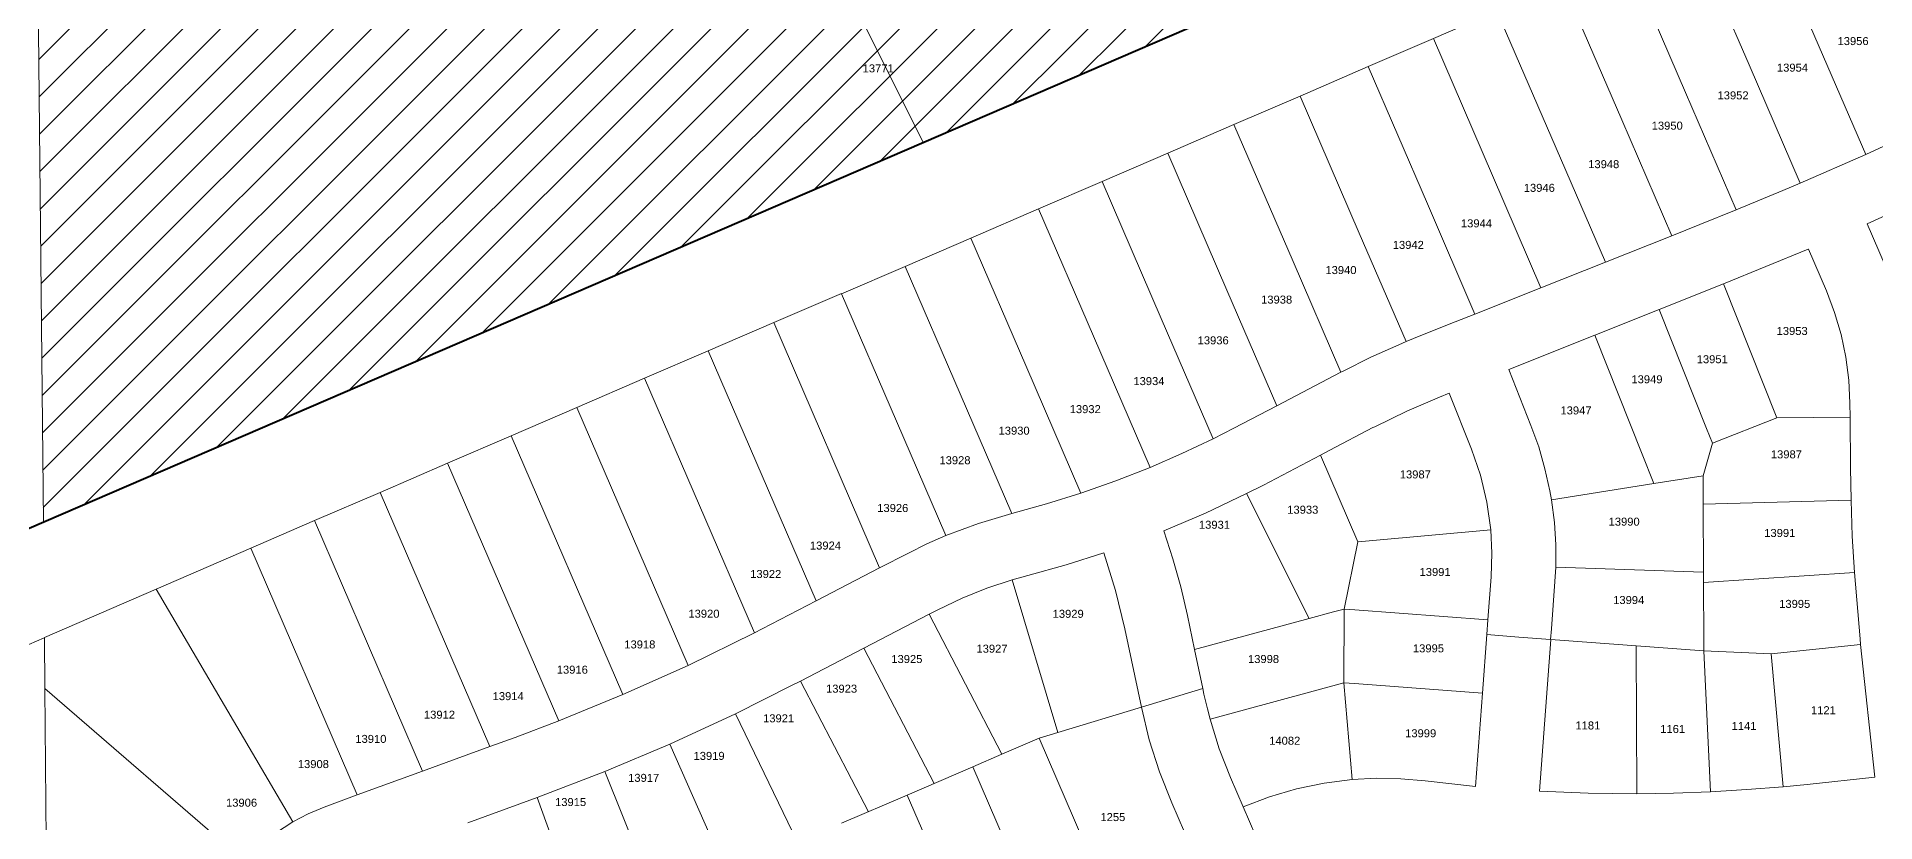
# Model space of a CAD drawing. Header units: feet. Extents: x 865220 to 2866543, y -2240498 to 973965.
# Drawn here: x 2859631 to 2861354, y 966368 to 967105 of the extents above; entities that cross this region are included whole.
import ezdxf
from ezdxf.enums import TextEntityAlignment as Align

# ---------------------------------------------------------------- set-up
doc = ezdxf.new("R2010")
doc.units = ezdxf.units.FT
doc.header["$LTSCALE"] = 0.015
doc.header["$MEASUREMENT"] = 0
for name, color, linetype in [('Dakota County Addresses', 7, 'Continuous'), ('Dakota County Parcels', 7, 'Continuous'), ('NOTES', 7, 'Continuous')]:
    doc.layers.add(name, color=color, linetype=linetype)
doc.layers.add('WORK BOUNDARY', color=110, linetype='Continuous', lineweight=40)
doc.styles.add('Dimensions 100', font='arial.ttf')

# ---------------------------------------------------------------- blocks, each defined once
blk = doc.blocks.new('ACMAP_ANN_TEMPLATE_Dakota County Addresses')
at = {"layer": 'Dakota County Addresses', "style": 'Dimensions 100'}
blk.add_attdef('DakotaCountyAddress', text='', height=50, dxfattribs=at).set_placement((0, 0), align=Align.CENTER)

msp = doc.modelspace()

# ---------------------------------------------------------------- hatches: boundary and pattern name
at = {"layer": 'NOTES', "lineweight": 5, "ltscale": 100}
h = msp.add_hatch(dxfattribs=at)
h.set_pattern_fill('ANSI31', color=1, scale=200)
h.set_pattern_definition([(45, (-51622.26, -8360.607), (-17.67766953, 17.67766953), [])])
h.paths.add_polyline_path([(2862217.9, 967764.4), (2862217.9, 968583.5), (2862201.9, 968598.9), (2860945.5, 968575.9), (2860677, 968578.9), (2860461.7, 968585), (2860195.4, 968598.2), (2860000.2, 968611.5), (2859805.1, 968625.7), (2859657.5, 968635), (2859660.3, 968356.8), (2859660.6, 968226.8), (2859658, 968197.3), (2859646.9, 968139.2), (2859623.1, 968071.1), (2859637.2, 966650)])

# ---------------------------------------------------------------- linework, layer by layer
at = {"layer": 'Dakota County Parcels', "lineweight": 5, "ltscale": 100}
for p, q in [((2860461.8, 967005.8), (2860336.8, 967256.1)), ((2859631.6, 967214.8), (2859637.2, 966649.9)), ((2860956.9, 967219.4), (2860461.8, 967005.8)), ((2861180.5, 967207), (2861236, 967078.5)), ((2861120.8, 967181.3), (2861176.3, 967052.7)), ((2861061.1, 967155.5), (2861116.6, 967027)), ((2860999.6, 967129), (2860940, 967103.2)), ((2860999.6, 967129), (2861055.1, 967000.4)), ((2861293.5, 967114.2), (2861345.2, 966994.6)), ((2860940, 967103.2), (2860878.9, 967076.9)), ((2860940, 967103.2), (2860995.4, 966974.7)), ((2860878.9, 967076.9), (2860815.1, 967049.3)), ((2860878.9, 967076.9), (2860934.4, 966948.3)), ((2861236, 967078.5), (2861283.8, 966967.7)), ((2860815.1, 967049.3), (2860753.1, 967022.6)), ((2860815.1, 967049.3), (2860870.6, 966920.8)), ((2861176.3, 967052.7), (2861223.8, 966942.6)), ((2861116.6, 967027), (2861163.5, 966918.4)), ((2860753.1, 967022.6), (2860691, 966995.8)), ((2860753.1, 967022.6), (2860808.6, 966894.1)), ((2861345.2, 966994.6), (2861400.5, 967019.9)), ((2860691, 966995.8), (2860629.5, 966969.2)), ((2860691, 966995.8), (2860746.5, 966867.2)), ((2861055.1, 967000.4), (2861101.2, 966893.5)), ((2861283.8, 966967.7), (2861345.2, 966994.6)), ((2860995.4, 966974.7), (2861040.8, 966869.5)), ((2860629.5, 966969.2), (2860569.8, 966943.5)), ((2860629.5, 966969.2), (2860685, 966840.7)), ((2861223.8, 966942.6), (2861267.7, 966960.8)), ((2861267.7, 966960.8), (2861283.8, 966967.7)), ((2861346.6, 966929.5), (2861425.9, 966965.6)), ((2860569.8, 966943.5), (2860506.5, 966916.1)), ((2860569.8, 966943.5), (2860621.3, 966824.1)), ((2860934.4, 966948.3), (2860979, 966844.9)), ((2861189.8, 966928.8), (2861223.8, 966942.6)), ((2860870.6, 966920.8), (2860914.5, 966819.1)), ((2861189.8, 966928.8), (2861163.5, 966918.4)), ((2861346.6, 966929.5), (2861363.5, 966890.4)), ((2860506.5, 966916.1), (2860445, 966889.6)), ((2860506.5, 966916.1), (2860558, 966796.8)), ((2861163.5, 966918.4), (2861101.2, 966893.5)), ((2861291.5, 966905.8), (2861308.4, 966866.6)), ((2860445, 966889.6), (2860385.3, 966863.8)), ((2860445, 966889.6), (2860496.5, 966770.2)), ((2860808.6, 966894.1), (2860853.4, 966790.4)), ((2861101.2, 966893.5), (2861040.8, 966869.5)), ((2861040.8, 966869.5), (2860979, 966844.9)), ((2861212, 966873.1), (2861151.6, 966849.1)), ((2861212, 966873.1), (2861262, 966747.7)), ((2861212, 966873.1), (2861212, 966873.1)), ((2860321.7, 966837), (2860385.1, 966864.3)), ((2860385.3, 966863.8), (2860436.8, 966744.5)), ((2860746.5, 966867.2), (2860793.2, 966758.9)), ((2860260.2, 966810.5), (2860321.7, 966837)), ((2860321.7, 966837), (2860421, 966606.9)), ((2860685, 966840.7), (2860733.6, 966728)), ((2860960.5, 966837.5), (2860923.7, 966822.8)), ((2860979, 966844.9), (2860960.5, 966837.5)), ((2861151.6, 966849.1), (2861091.3, 966825)), ((2861151.6, 966849.1), (2861196.1, 966737.6)), ((2860621.3, 966824.1), (2860674.4, 966701.1)), ((2860914.5, 966819.1), (2860907.6, 966816.2)), ((2860921.4, 966821.9), (2860914.5, 966819.1)), ((2860923.7, 966822.8), (2860921.4, 966821.9)), ((2861091.3, 966825), (2861010.6, 966792.8)), ((2861091.3, 966825), (2861135.7, 966713.5)), ((2860200.5, 966784.7), (2860260.2, 966810.5)), ((2860260.2, 966810.5), (2860361.4, 966576)), ((2860137.2, 966757.4), (2860200.5, 966784.7)), ((2860200.5, 966784.7), (2860303.6, 966546)), ((2860558, 966796.8), (2860609.7, 966677)), ((2860853.4, 966790.4), (2860793.2, 966758.9)), ((2860855.6, 966791.5), (2860853.4, 966790.4)), ((2861031.4, 966740.5), (2861010.6, 966792.8)), ((2860496.5, 966770.2), (2860544.9, 966657.9)), ((2860945.9, 966767.1), (2860954.8, 966770.6)), ((2860975.7, 966718.3), (2860954.8, 966770.6)), ((2860075.7, 966730.8), (2860137.2, 966757.4)), ((2860137.2, 966757.4), (2860241.6, 966515.5)), ((2860793.2, 966758.9), (2860752.9, 966737.8)), ((2861201.6, 966723.7), (2861262, 966747.7)), ((2861262, 966747.7), (2861330.6, 966748.2)), ((2861330.5, 966761.4), (2861330.6, 966748.2)), ((2861330.6, 966748.2), (2861331, 966700.8)), ((2860016, 966705.1), (2860075.7, 966730.8)), ((2860075.7, 966730.8), (2860180.4, 966488.1)), ((2860436.8, 966744.5), (2860483.1, 966637.2)), ((2860733.6, 966728), (2860752.9, 966737.8)), ((2861196.1, 966737.6), (2861201.6, 966723.7)), ((2860843.1, 966717.3), (2860834.2, 966712.6)), ((2861135.7, 966713.5), (2861146.7, 966685.9)), ((2861192.9, 966693.3), (2861201.6, 966723.7)), ((2859952.7, 966677.7), (2860016, 966705.1)), ((2860016, 966705.1), (2860120.3, 966463.4)), ((2860834.2, 966712.6), (2860780.7, 966684.6)), ((2860869.3, 966631.4), (2860834.2, 966712.6)), ((2861331, 966700.8), (2861331.5, 966670.4)), ((2860764.9, 966676.5), (2860780.7, 966684.6)), ((2861050.7, 966670.6), (2861049.2, 966679.1)), ((2861146.7, 966685.9), (2861050.7, 966670.6)), ((2861192.9, 966693.3), (2861146.7, 966685.9)), ((2861193, 966666.8), (2861192.9, 966693.3)), ((2859891.2, 966651.2), (2859952.7, 966677.7)), ((2859952.7, 966677.7), (2860055.6, 966439.3)), ((2860823.6, 966559.4), (2860764.9, 966676.5)), ((2861193, 966666.8), (2861331.5, 966670.4)), ((2861193.2, 966602.9), (2861193, 966666.8)), ((2859831.5, 966625.4), (2859891.2, 966651.2)), ((2859891.2, 966651.2), (2859992.5, 966416.3)), ((2860856.5, 966568.3), (2860869.3, 966631.4)), ((2860869.3, 966631.4), (2860879.8, 966632.4)), ((2860879.8, 966632.4), (2860993.8, 966642.7)), ((2859742.8, 966587.1), (2859831.5, 966625.4)), ((2859831.5, 966625.4), (2859931.4, 966394)), ((2860447.9, 966620.8), (2860421, 966606.9)), ((2860421, 966606.9), (2860361.4, 966576)), ((2860559.9, 966599.8), (2860545.3, 966595.7)), ((2860588, 966452.6), (2860545.3, 966595.7)), ((2860991.2, 966558.3), (2860994.1, 966598.4)), ((2861050.7, 966549.8), (2861054, 966594)), ((2861054, 966594), (2861054.7, 966607.5)), ((2861193.2, 966602.9), (2861054.7, 966607.5)), ((2861193.2, 966593.2), (2861193.2, 966602.9)), ((2861193.2, 966593.2), (2861334.6, 966602.7)), ((2861193.4, 966539.3), (2861193.2, 966593.2)), ((2861334.6, 966602.7), (2861340, 966540.3)), ((2859638.1, 966541.7), (2859742.8, 966587.1)), ((2859742.8, 966587.1), (2859871, 966368.9)), ((2860361.4, 966576), (2860310.9, 966549.8)), ((2860467.5, 966563.4), (2860406.3, 966531.6)), ((2860467.5, 966563.4), (2860475.5, 966567.5)), ((2860467.5, 966563.4), (2860535.5, 966432.2)), ((2860716.2, 966530.5), (2860709.6, 966562.2)), ((2860823.6, 966559.4), (2860716.2, 966530.5)), ((2860846.5, 966565.6), (2860823.6, 966559.4)), ((2860856.5, 966568.3), (2860846.5, 966565.6)), ((2860856.1, 966499.2), (2860856.5, 966568.3)), ((2860856.5, 966568.3), (2860866.5, 966567.6)), ((2860866.5, 966567.6), (2860991.2, 966558.3)), ((2860990.1, 966544.3), (2860991.2, 966558.3)), ((2859638, 966541.4), (2859558.4, 966507)), ((2859638.1, 966541.7), (2859638.5, 966493.7)), ((2860241.6, 966515.5), (2860303.6, 966546)), ((2860303.6, 966546), (2860310.9, 966549.8)), ((2860666.3, 966476.3), (2860650.9, 966549.8)), ((2860986.1, 966489.5), (2860990.1, 966544.3)), ((2860990.1, 966544.3), (2861020, 966542.1)), ((2861020, 966542.1), (2861049.9, 966539.9)), ((2861049.9, 966539.9), (2861050.7, 966549.8)), ((2860406.3, 966531.6), (2860346.8, 966500.8)), ((2860406.3, 966531.6), (2860472, 966404.8)), ((2860723.9, 966493.8), (2860716.2, 966530.5)), ((2861039.5, 966397.6), (2861050, 966539.9)), ((2861049.9, 966539.9), (2861050, 966539.9)), ((2861050, 966539.9), (2861130.2, 966533.9)), ((2861130.2, 966533.9), (2861130.7, 966395.2)), ((2861130.2, 966533.9), (2861193.4, 966529.2)), ((2861193.4, 966529.2), (2861193.4, 966539.3)), ((2861193.4, 966529.2), (2861256.6, 966526.3)), ((2861193.4, 966529.2), (2861199.7, 966397)), ((2861256.7, 966526.3), (2861256.6, 966526.3)), ((2861340.5, 966535.1), (2861256.7, 966526.3)), ((2861256.7, 966526.3), (2861268, 966401.7)), ((2861340, 966540.3), (2861340.5, 966535.1)), ((2861340.5, 966535.1), (2861353.7, 966410.6)), ((2860180.4, 966488.1), (2860241.6, 966515.5)), ((2859638.5, 966493.7), (2859639.9, 966351.3)), ((2859638.5, 966493.7), (2859826.3, 966331.5)), ((2860285.9, 966470.2), (2860338.5, 966496.5)), ((2860346.8, 966500.8), (2860338.5, 966496.5)), ((2860346.8, 966500.8), (2860410.4, 966378.2)), ((2860695.1, 966485), (2860723.9, 966493.8)), ((2860723.9, 966493.8), (2860725, 966488.6)), ((2860730.7, 966465), (2860856.1, 966499.2)), ((2860856.1, 966499.2), (2860863.9, 966408.5)), ((2860856.1, 966499.2), (2860866.1, 966498.4)), ((2860866.1, 966498.4), (2860986.1, 966489.5)), ((2860979.6, 966402), (2860986.1, 966489.5)), ((2860120.3, 966463.4), (2860180.4, 966488.1)), ((2860588, 966452.6), (2860666.3, 966476.3)), ((2860666.3, 966476.3), (2860695.1, 966485)), ((2860725, 966488.6), (2860728.2, 966474.7)), ((2860728.2, 966474.7), (2860730.7, 966465)), ((2860079.4, 966448), (2860120.3, 966463.4)), ((2860224.2, 966441.7), (2860285.9, 966470.2)), ((2860344.1, 966349.6), (2860285.9, 966470.2)), ((2860055.6, 966439.3), (2859992.5, 966416.3)), ((2860079.4, 966448), (2860055.6, 966439.3)), ((2860163.4, 966416), (2860224.2, 966441.7)), ((2860277.6, 966320.9), (2860224.2, 966441.7)), ((2860535.5, 966432.2), (2860570.5, 966447.3)), ((2860570.5, 966447.3), (2860588, 966452.6)), ((2860570.5, 966447.3), (2860624, 966323.4)), ((2860508.3, 966420.5), (2860446.8, 966393.9)), ((2860535.5, 966432.2), (2860508.3, 966420.5)), ((2860508.3, 966420.5), (2860561.8, 966296.5)), ((2859992.5, 966416.3), (2859931.4, 966394)), ((2860099.9, 966391.6), (2860163.4, 966416)), ((2860213, 966293), (2860163.4, 966416)), ((2860749.9, 966410.3), (2860761.7, 966382.8)), ((2860932.2, 966407.2), (2860979.6, 966402)), ((2861268, 966401.7), (2861290.3, 966403.9)), ((2861353.7, 966410.6), (2861290.3, 966403.9)), ((2859931.4, 966394), (2859900.3, 966382.7)), ((2860099.9, 966391.6), (2860035.1, 966368)), ((2860146.4, 966264.3), (2860099.9, 966391.6)), ((2860446.8, 966393.9), (2860385.3, 966367.4)), ((2860500.3, 966270), (2860446.8, 966393.9)), ((2860694.7, 966386.6), (2860706.6, 966359)), ((2860761.7, 966382.8), (2860773.6, 966355.3))]:
    msp.add_line(p, q, dxfattribs=at)
for points in [[(2859637.2, 966649.9), (2859656.7, 966658.3), (2860461.8, 967005.8)], [(2861212, 966873.1), (2861291.2, 966905.7), (2861291.5, 966905.8)], [(2861330.5, 966761.4), (2861329.5, 966783), (2861326.7, 966804.5), (2861322.3, 966825.7), (2861316.1, 966846.4), (2861308.4, 966866.6)], [(2860907.6, 966816.2), (2860881.3, 966804.4), (2860855.6, 966791.5)], [(2860945.9, 966767.1), (2860915.2, 966754), (2860885.2, 966739.3)], [(2860885.2, 966739.3), (2860883.4, 966738.4), (2860843.1, 966717.3)], [(2861049.2, 966679.1), (2861044.6, 966699.9), (2861038.7, 966720.4), (2861031.4, 966740.5)], [(2860674.4, 966701.1), (2860704.2, 966714.1), (2860733.6, 966728)], [(2860993.8, 966642.7), (2860990.2, 966668.5), (2860984.1, 966693.7), (2860975.7, 966718.3)], [(2860609.7, 966677), (2860642.3, 966688.5), (2860674.4, 966701.1)], [(2860544.9, 966657.9), (2860577.5, 966666.9), (2860609.7, 966677)], [(2860687.4, 966641.6), (2860726.5, 966658.3), (2860764.9, 966676.5)], [(2861054.7, 966607.5), (2861054.7, 966628.6), (2861053.4, 966649.6), (2861050.7, 966670.6)], [(2861331.5, 966670.4), (2861332.7, 966636.5), (2861334.6, 966602.7)], [(2858629.6, 966214.9), (2859099.7, 966417.9), (2859116.4, 966425.1), (2859168.3, 966447.5), (2859637.2, 966650)], [(2860544.9, 966657.9), (2860513.7, 966648.6), (2860483.1, 966637.2)], [(2860483.1, 966637.2), (2860465.3, 966629.4), (2860447.9, 966620.8)], [(2860709.6, 966562.2), (2860703.3, 966589), (2860695.9, 966615.5), (2860687.4, 966641.6)], [(2860994.1, 966598.4), (2860994.9, 966620.6), (2860993.8, 966642.7)], [(2860559.9, 966599.8), (2860595.7, 966609.7), (2860631.1, 966620.9)], [(2860650.9, 966549.8), (2860642.1, 966585.7), (2860631.1, 966620.9)], [(2860545.3, 966595.7), (2860521.5, 966587.8), (2860498.2, 966578.4), (2860475.5, 966567.5)], [(2860666.3, 966476.3), (2860673.7, 966445.8), (2860683.2, 966415.8), (2860694.7, 966386.6)], [(2860730.7, 966465), (2860739.3, 966437.3), (2860749.9, 966410.3)], [(2860863.9, 966408.5), (2860837.6, 966405.2), (2860811.8, 966399.8), (2860786.4, 966392.3), (2860761.7, 966382.8)], [(2860932.2, 966407.2), (2860909.5, 966409.2), (2860886.7, 966409.6), (2860863.9, 966408.5)], [(2861039.5, 966397.6), (2861085.1, 966395.8), (2861130.7, 966395.2)], [(2861130.7, 966395.2), (2861165.2, 966395.7), (2861199.7, 966397)], [(2861199.7, 966397), (2861233.9, 966399), (2861268, 966401.7)], [(2859871, 966368.9), (2859854.8, 966358.1), (2859839.8, 966345.6), (2859826.3, 966331.5)], [(2859900.3, 966382.7), (2859885.4, 966376.4), (2859871, 966368.9)]]:
    msp.add_lwpolyline(points, dxfattribs=at)
at = {"layer": 'WORK BOUNDARY', "ltscale": 50, "flags": 128}
msp.add_lwpolyline([(2859578.2, 968665.6), (2860173.2, 968644.9), (2860954.9, 968612.3), (2862141.9, 968643), (2863262.2, 968676), (2863725.3, 968677.3), (2863722.3, 969087), (2864002.3, 969087), (2864002.3, 968643.5), (2864256.7, 968643.5), (2864266.7, 968647.8), (2864266.7, 968647.8), (2864266.7, 968647.8), (2862353.1, 967822), (2860956.9, 967219.4), (2856970.8, 965499)], dxfattribs=at)

# ---------------------------------------------------------------- block references
at = {"layer": 'Dakota County Addresses', "lineweight": 5, "ltscale": 100, "xscale": 0.15, "yscale": 0.15, "zscale": 0.15}
for p, values in [((2861333.4, 967097.1), {'DakotaCountyAddress': '13956'}), ((2860419.6, 967071.5), {'DakotaCountyAddress': '13771'}), ((2861276.6, 967072.2), {'DakotaCountyAddress': '13954'}), ((2861220.9, 967046.2), {'DakotaCountyAddress': '13952'}), ((2861159.2, 967017.8), {'DakotaCountyAddress': '13950'}), ((2861099.7, 966981.7), {'DakotaCountyAddress': '13948'}), ((2861039.3, 966959.5), {'DakotaCountyAddress': '13946'}), ((2860980.4, 966926.2), {'DakotaCountyAddress': '13944'}), ((2860916.5, 966906), {'DakotaCountyAddress': '13942'}), ((2860853.4, 966882.4), {'DakotaCountyAddress': '13940'}), ((2860793.1, 966854.7), {'DakotaCountyAddress': '13938'}), ((2860733.6, 966816.5), {'DakotaCountyAddress': '13936'}), ((2861276.3, 966825.3), {'DakotaCountyAddress': '13953'}), ((2861201.4, 966798.8), {'DakotaCountyAddress': '13951'}), ((2860673.4, 966778.3), {'DakotaCountyAddress': '13934'}), ((2861140.2, 966780), {'DakotaCountyAddress': '13949'}), ((2860613.7, 966752), {'DakotaCountyAddress': '13932'}), ((2861073.7, 966750.8), {'DakotaCountyAddress': '13947'}), ((2860547, 966731.8), {'DakotaCountyAddress': '13930'}), ((2861270.9, 966709.6), {'DakotaCountyAddress': '13987'}), ((2860491.6, 966704.1), {'DakotaCountyAddress': '13928'}), ((2860923.1, 966690.8), {'DakotaCountyAddress': '13987'}), ((2860433.3, 966659.3), {'DakotaCountyAddress': '13926'}), ((2860817.6, 966657.7), {'DakotaCountyAddress': '13933'}), ((2860734.8, 966643.6), {'DakotaCountyAddress': '13931'}), ((2861118.8, 966646.5), {'DakotaCountyAddress': '13990'}), ((2860370.2, 966624.1), {'DakotaCountyAddress': '13924'}), ((2861264.7, 966635.9), {'DakotaCountyAddress': '13991'}), ((2860314.2, 966597.4), {'DakotaCountyAddress': '13922'}), ((2860941.6, 966599.3), {'DakotaCountyAddress': '13991'}), ((2861123.1, 966573), {'DakotaCountyAddress': '13994'}), ((2861278.7, 966569.4), {'DakotaCountyAddress': '13995'}), ((2860256.3, 966560.2), {'DakotaCountyAddress': '13920'}), ((2860597.7, 966560.1), {'DakotaCountyAddress': '13929'}), ((2860196.2, 966531.4), {'DakotaCountyAddress': '13918'}), ((2860446.5, 966517.7), {'DakotaCountyAddress': '13925'}), ((2860526.3, 966527.4), {'DakotaCountyAddress': '13927'}), ((2860780.8, 966517.7), {'DakotaCountyAddress': '13998'}), ((2860935.4, 966527.7), {'DakotaCountyAddress': '13995'}), ((2860132.9, 966507.7), {'DakotaCountyAddress': '13916'}), ((2860072.8, 966482.9), {'DakotaCountyAddress': '13914'}), ((2860385.3, 966489.9), {'DakotaCountyAddress': '13923'}), ((2860008.4, 966465.5), {'DakotaCountyAddress': '13912'}), ((2861305.6, 966469.7), {'DakotaCountyAddress': '1121'}), ((2860326.3, 966462.1), {'DakotaCountyAddress': '13921'}), ((2860928.1, 966448.1), {'DakotaCountyAddress': '13999'}), ((2861084.8, 966455.4), {'DakotaCountyAddress': '1181'}), ((2861164.3, 966452.1), {'DakotaCountyAddress': '1161'}), ((2861231.2, 966454.9), {'DakotaCountyAddress': '1141'}), ((2859944.1, 966442.8), {'DakotaCountyAddress': '13910'}), ((2860800.7, 966441.1), {'DakotaCountyAddress': '14082'}), ((2859890.2, 966419.2), {'DakotaCountyAddress': '13908'}), ((2860261.1, 966426.9), {'DakotaCountyAddress': '13919'}), ((2860199.8, 966406.3), {'DakotaCountyAddress': '13917'}), ((2859822.9, 966383), {'DakotaCountyAddress': '13906'}), ((2860131.3, 966383.6), {'DakotaCountyAddress': '13915'}), ((2860639.6, 966369.5), {'DakotaCountyAddress': '1255'})]:
    msp.add_blockref('ACMAP_ANN_TEMPLATE_Dakota County Addresses', p, dxfattribs=at).add_auto_attribs(values)

doc.saveas('drawing.dxf')
